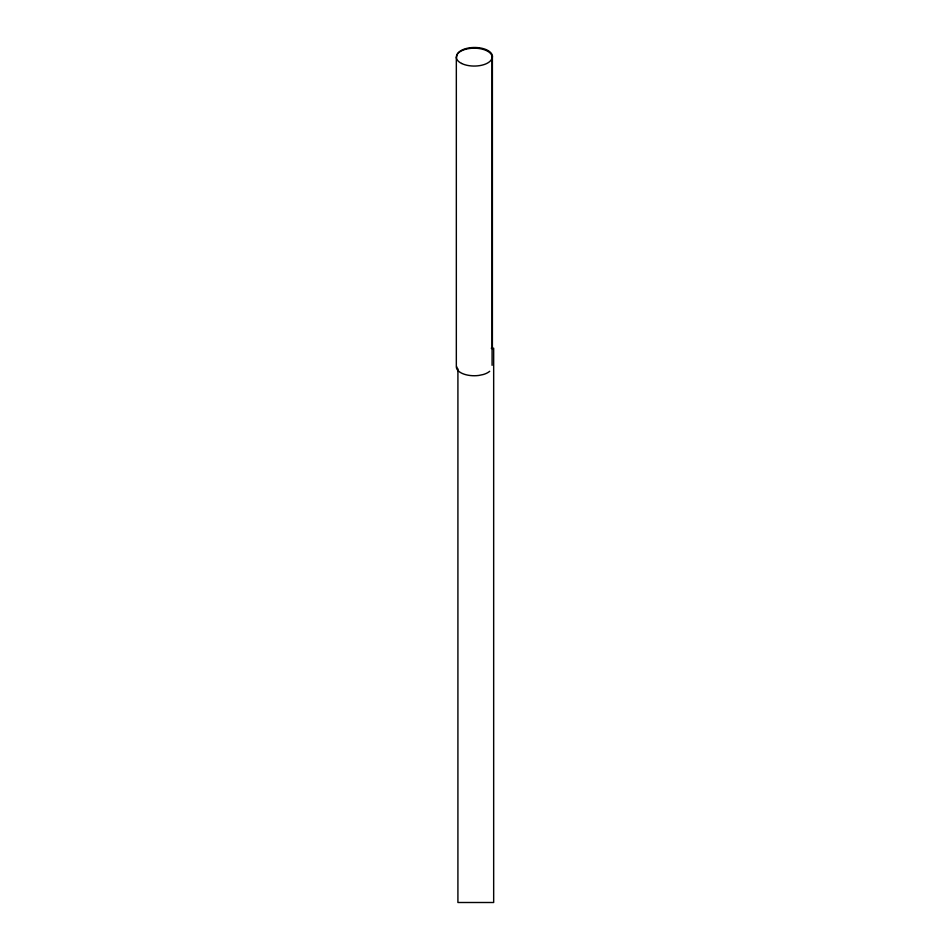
<?xml version="1.0" encoding="UTF-8"?>
<svg xmlns="http://www.w3.org/2000/svg" width="950" height="950" viewBox="0 0 950 950"><rect width="100%" height="100%" fill="white"/><g stroke="black" fill="none" stroke-linecap="round" stroke-linejoin="round"><path stroke-width="1.43" d="M491.269 348.223L493.668 348.223L493.668 902.5L457.912 902.5L457.912 368.98M492.385 55.812L492.385 349.196M492.088 57.119L492.088 365.334M456.332 57.119L456.332 366.807A17.884 8.942 0 0 0 478.836 375.44L483.146 374.549A17.884 8.942 0 0 0 489.701 371.284M457.627 369.004A17.884 8.942 0 0 1 456.713 366.712M456.713 57.024A17.884 8.942 0 0 1 475.665 47.5A17.884 8.942 0 0 1 492.088 58.14M461.569 63.448A17.884 8.942 0 0 0 491.483 59.434A17.884 8.942 0 0 0 469.585 48.486A17.884 8.942 0 0 0 461.569 63.448"/></g></svg>
